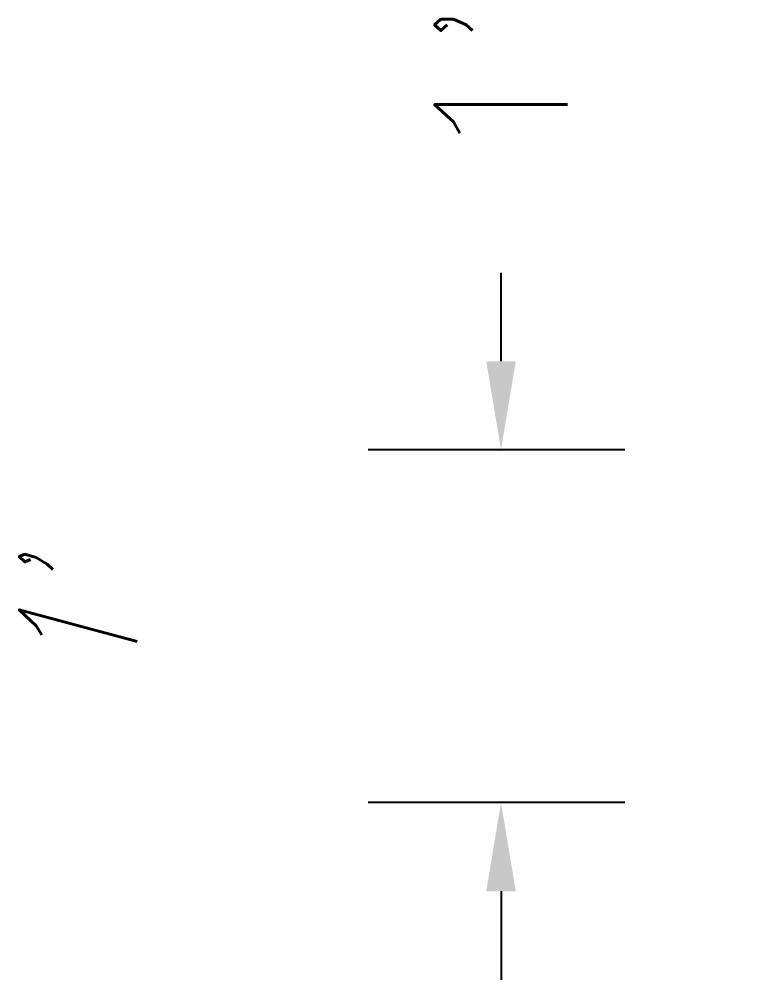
# Model space of a CAD drawing. Header units: inches. Extents: x -39 to 112, y -13 to 70.
# Drawn here: x -25.02 to 0, y -6 to 26.53 of the extents above; entities that cross this region are included whole.
import ezdxf

# ---------------------------------------------------------------- set-up
doc = ezdxf.new("R2010")
doc.units = ezdxf.units.IN
doc.header["$MEASUREMENT"] = 0
doc.styles.add('LengthsText', font='romans.shx', dxfattribs={"width": 0.75, "oblique": 15})
doc.styles.add('ROMANS', font='romans')
doc.dimstyles.new('PipeLengths', dxfattribs={"dimtxt": 4, "dimasz": 0.0625, "dimexe": 0.09375, "dimexo": 0.09375, "dimgap": 0.09, "dimtad": 0, "dimdec": 3, "dimzin": 0, "dimdsep": 46, "dimlunit": 4, "dimtxsty": 'LengthsText', "dimcen": 0, "dimse1": 1, "dimse2": 1, "dimsd1": 1, "dimsd2": 1, "dimadec": 0, "dimazin": 0, "dimtfac": 1, "dimtdec": 3, "dimtofl": 0, "dimtmove": 0, "dimatfit": 3, "dimfxl": 1, "dimfrac": 2, "dimtolj": 1, "dimtzin": 0, "dimarcsym": 0})
doc.dimstyles.new('Tags', dxfattribs={"dimscale": 48, "dimtxt": 0.09375, "dimasz": 0.0625, "dimexe": 0.09375, "dimexo": 0.09375, "dimgap": 0.09, "dimtad": 0, "dimdec": 3, "dimzin": 0, "dimdsep": 46, "dimlunit": 4, "dimtxsty": 'ROMANS', "dimcen": 0, "dimadec": 0, "dimazin": 0, "dimtfac": 1, "dimtdec": 3, "dimtofl": 0, "dimtmove": 0, "dimatfit": 3, "dimfxl": 1, "dimfrac": 2, "dimtolj": 1, "dimtzin": 0, "dimarcsym": 0})

# ---------------------------------------------------------------- blocks, each defined once
blk = doc.blocks.new('*D11')
at = {"color": 0, "lineweight": -2, "transparency": 16777216}
for p, q in [((-8.697, 14.947), (-8.697, 17.947)), ((-4.5, 11.947), (-13.197, 11.947)), ((-4.5, 0), (-13.197, 0)), ((-8.697, -3), (-8.697, -6))]:
    blk.add_line(p, q, dxfattribs=at)
at = {"color": 0, "transparency": 16777216}
for points in [[(-9.197, 14.947), (-8.197, 14.947), (-8.697, 11.947)], [(-9.197, -3), (-8.197, -3), (-8.697, 0)]]:
    blk.add_solid(points, dxfattribs=at)
at = {"layer": 'Defpoints', "color": 0, "transparency": 16777216}
for p in [(-8.697, 11.947), (0, 11.947), (0, 0)]:
    blk.add_point(p, dxfattribs=at)
at = {"color": 0, "transparency": 16777216, "insert": (-8.697, 24.41), "char_height": 4.5, "attachment_point": 5, "rotation": 90, "style": 'ROMANS'}
blk.add_mtext("\\A1;1'", dxfattribs=at)
blk = doc.blocks.new('*D12')
at = {"layer": 'Defpoints', "color": 0, "transparency": 16777216}
for p in [(-23.016, 11.947), (-18.698, 11.947), (-18.698, 0)]:
    blk.add_point(p, dxfattribs=at)
at = {"color": 0, "transparency": 16777216, "insert": (-23.016, 5.974), "char_height": 4, "attachment_point": 5, "rotation": 90, "style": 'LengthsText'}
blk.add_mtext("\\A1;1'", dxfattribs=at)
blk = doc.blocks.new('AnnotationResources')
for base, p1, p2, dimstyle, picture, middle in [((-8.6965, 11.9474), (0, 0), (0, 11.9474), 'Tags', '*D11', (-8.6965, 24.4103)), ((-23.0158, 11.9474), (-18.6984, 0), (-18.6984, 11.9474), 'PipeLengths', '*D12', (-23.0158, 5.9737))]:
    dim = blk.add_linear_dim(base=base, p1=p1, p2=p2, angle=90, dimstyle=dimstyle)
    dim.commit()
    dim.dimension.update_dxf_attribs({"geometry": picture, "text_midpoint": middle})

msp = doc.modelspace()

# ---------------------------------------------------------------- block references
msp.add_blockref('AnnotationResources', (0, 0))

doc.saveas('drawing.dxf')
